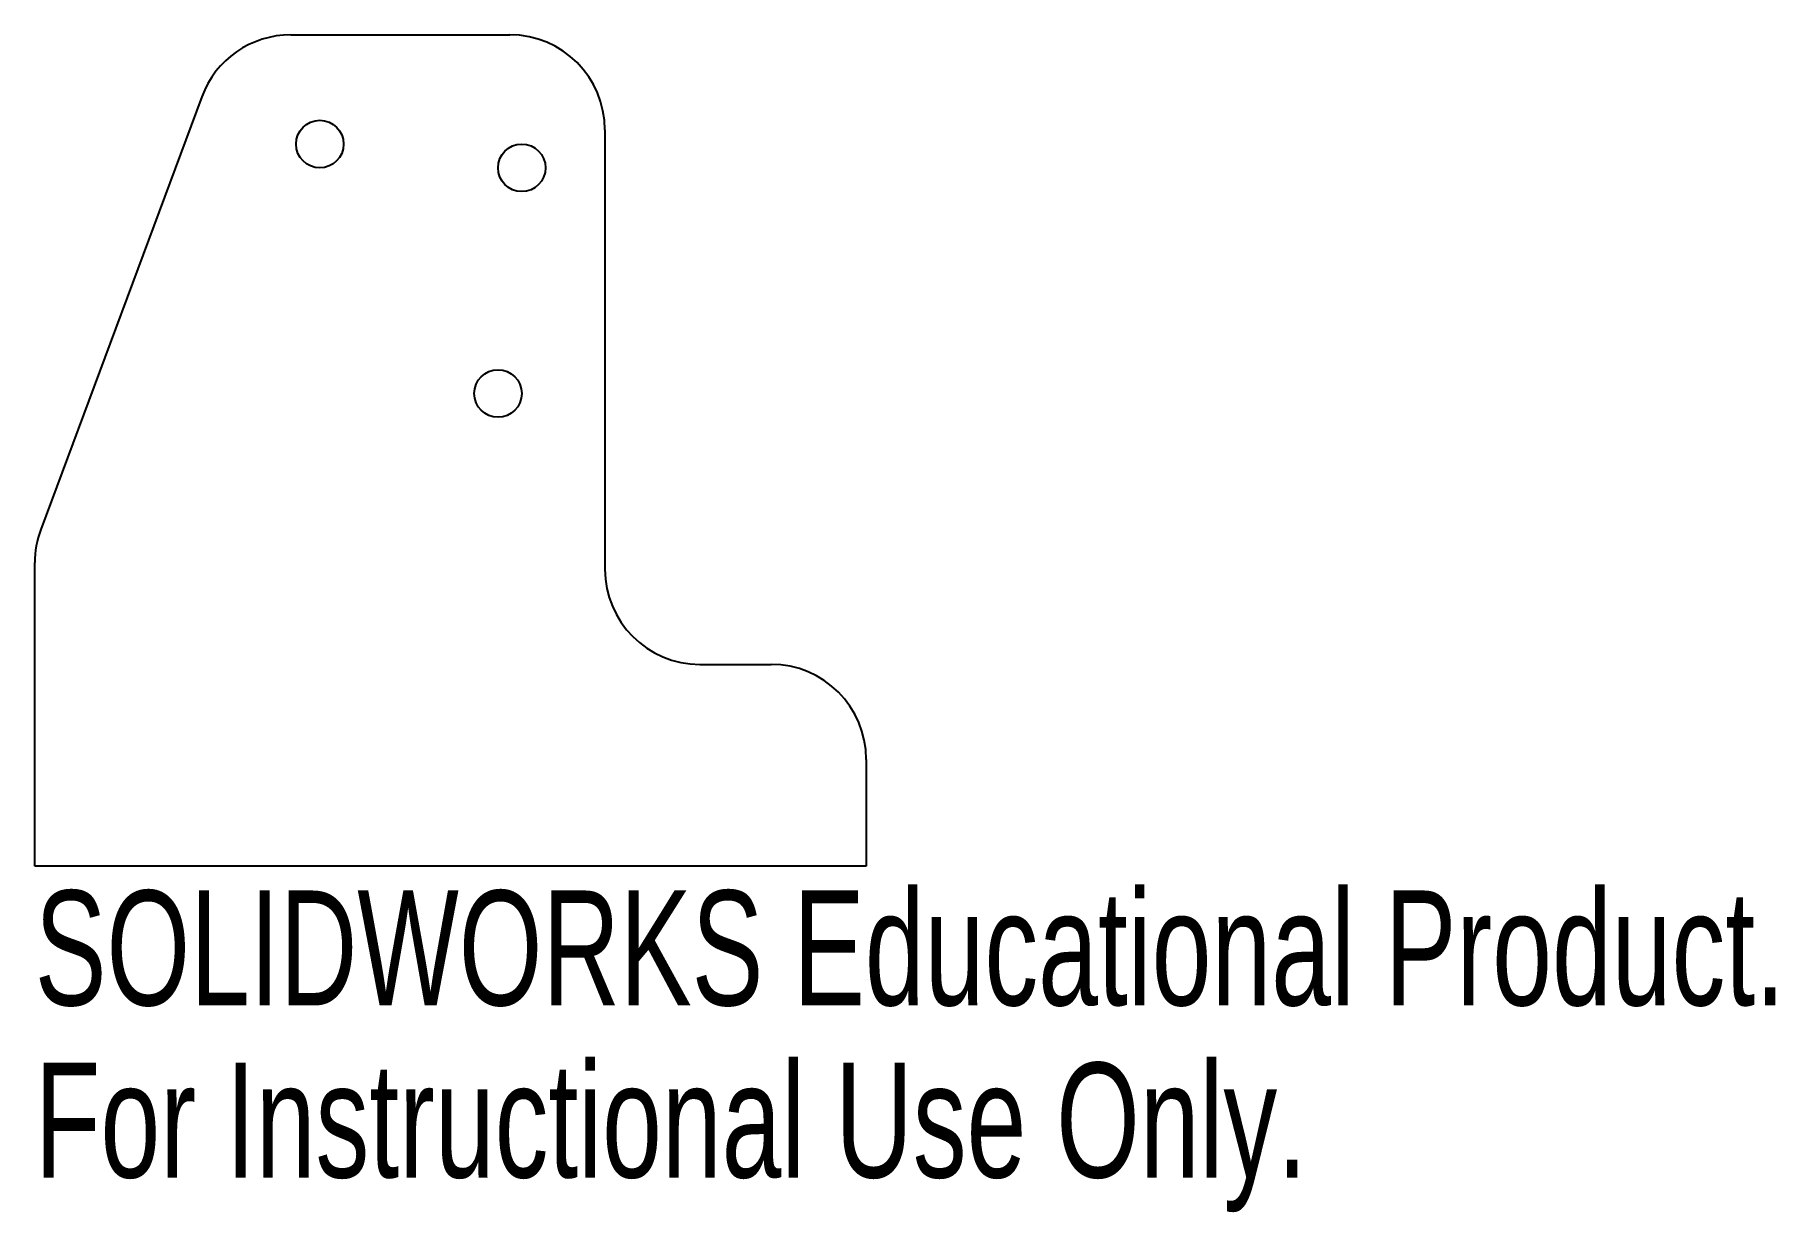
# Model space of a CAD drawing. Header units: millimetres. Extents: x 0 to 73.3, y -14.6 to 35.
import ezdxf

# ---------------------------------------------------------------- set-up
doc = ezdxf.new("R2010")
doc.units = ezdxf.units.MM
doc.styles.add('SLDTEXTSTYLE0', font='TXT', dxfattribs={"width": 0.7})

msp = doc.modelspace()

# ---------------------------------------------------------------- linework, layer by layer
at = {"color": 7, "linetype": 'Continuous', "lineweight": 25}
for p, q in [((10.78, 35), (20, 35)), ((7.031, 32.395), (0.251, 14.175)), ((24, 31), (24, 12.5)), ((0, 0), (0, 12.78)), ((28, 8.5), (31, 8.5)), ((35, 4.5), (35, 0)), ((35, 0), (0, 0))]:
    msp.add_line(p, q, dxfattribs=at)
for centre in [(12, 30.4), (20.5, 29.4), (19.5, 19.9)]:
    msp.add_circle(centre, 1, dxfattribs=at)
for centre, start, end in [((10.78, 31), 90, 159.59012), ((20, 31), 0, 90), ((4, 12.78), 159.59012, 180), ((28, 12.5), 180, 270), ((31, 4.5), 0, 90)]:
    msp.add_arc(centre, 4, start, end, dxfattribs=at)

# ---------------------------------------------------------------- texts
at = {"color": 7, "linetype": 'Continuous', "char_height": 4.83362, "attachment_point": 1, "style": 'SLDTEXTSTYLE0'}
for s, insert in [('SOLIDWORKS Educational Product.', (0, -1.02)), ('For Instructional Use Only.', (0, -8.27))]:
    msp.add_mtext(s, dxfattribs=dict(at, insert=insert))

doc.saveas('drawing.dxf')
